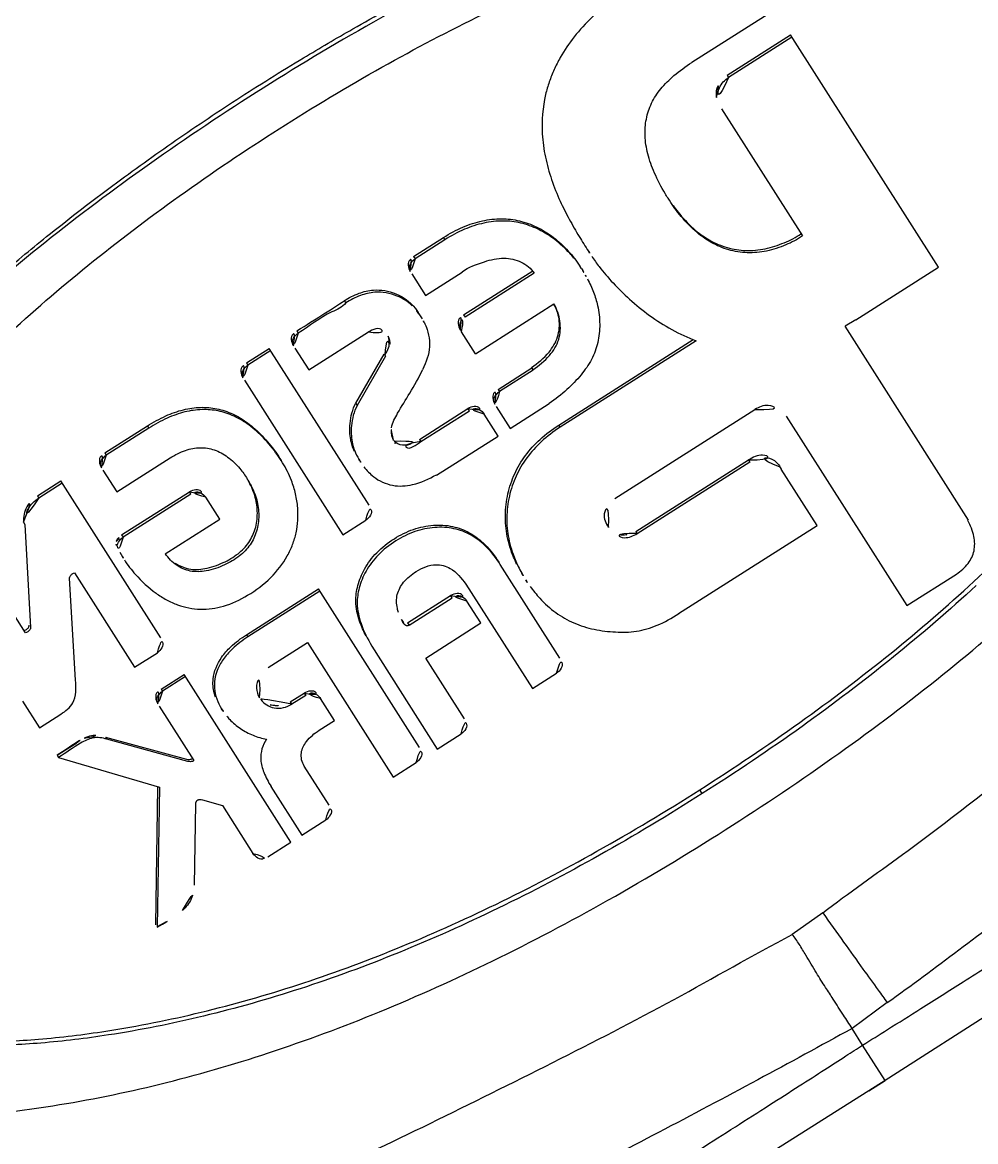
# Model space of a CAD drawing. Header units: millimetres. Extents: x 1145859089 to 1147511753, y -1047484727 to -1047247487.
# Drawn here: x 1146328625.47 to 1146328655.58, y -1047439505.29 to -1047439469.91 of the extents above; entities that cross this region are included whole.
import ezdxf
from ezdxf.xclip import XClip

# ---------------------------------------------------------------- set-up
doc = ezdxf.new("R2010")
doc.units = ezdxf.units.MM
doc.header["$LTSCALE"] = 100
doc.header["$MEASUREMENT"] = 0
doc.header["$XCLIPFRAME"] = 2
doc.linetypes.add('CENTERX2', pattern=[4, 2.5, -0.5, 0.5, -0.5])
doc.layers.get('0').update_dxf_attribs({"linetype": 'CONTINUOUS'})
for name, color, linetype in [('L-지중매입', 3, 'CENTERX2'), ('XREF', 135, 'CONTINUOUS'), ('단지배치도$0$W240910', 135, 'CONTINUOUS')]:
    doc.layers.add(name, color=color, linetype=linetype)

# ---------------------------------------------------------------- blocks, each defined once
blk = doc.blocks.new('단지배치도$0$zw$9902')
at = {"layer": '단지배치도$0$W240910', "linetype": 'ByBlock', "ltscale": 20}
for p, q in [((59972.99460039567, -68101.8692064096), (59975.60328213286, -68100.20960436246)), ((59974.1056603083, -68102.27805351654), (59976.10856181371, -68101.0038392683)), ((59976.15331000058, -68101.07417768346), (59974.15040849513, -68102.3483919317)), ((59980.78164350105, -68108.34932481719), (59976.10856181371, -68101.0038392683)), ((59974.10566005873, -68102.2780536753), (59974.15040824559, -68102.34839209045)), ((59973.92809195147, -68103.33653550678), (59976.48512666411, -68107.35586638656)), ((59964.20294054991, -68108.01016629962), (59965.14735120931, -68107.4093471804)), ((59965.1920993962, -68107.47968559561), (59964.24768873773, -68108.08050471423)), ((59965.14733945701, -68107.4093546573), (59965.19208764378, -68107.47969307231)), ((59964.20294055084, -68108.01016629902), (59964.24768873773, -68108.08050471423)), ((59964.14240892709, -68108.55113405484), (59964.58238546184, -68109.2427207837)), ((59964.58238546184, -68109.2427207837), (59965.74087697786, -68108.50570681065)), ((59965.78105759775, -68109.85145980127), (59967.96771484689, -68108.46034305624)), ((59968.01246303372, -68108.5306814714), (59965.82580578545, -68109.92179821587)), ((59969.50096686094, -68108.38592459013), (59969.54357121748, -68108.44979323896)), ((59978.17296176351, -68110.00892686455), (59980.78164350105, -68108.34932481719)), ((59962.01122899077, -68109.4044985167), (59962.05597717763, -68109.47483693191)), ((59966.15814326884, -68111.08349441111), (59968.63433314368, -68109.50818159053)), ((59964.36841434211, -68109.81432519405), (59964.47054737739, -68109.97486523699)), ((59965.78105759859, -68109.85145980072), (59965.82580578545, -68109.92179821587)), ((59978.17296176386, -68110.00892686509), (59977.83187799898, -68110.21412475297)), ((59960.50977503604, -68110.35969981631), (59960.55452322288, -68110.43003823147)), ((59960.88777587164, -68111.5931729496), (59962.77515313603, -68110.3924533957)), ((59966.15814326884, -68111.08349441111), (59965.71839553106, -68110.39226732177)), ((59981.73111473347, -68116.34322520545), (59977.83187799883, -68110.21412475257)), ((59968.78552703146, -68113.33455194159), (59973.03193759194, -68110.63305272891)), ((59973.12599422431, -68110.67202189117), (59968.83027521832, -68113.40489035675)), ((59958.9180675979, -68111.37231885543), (59959.64189916212, -68110.9118286666)), ((59959.68664734901, -68110.9821670818), (59958.96281578476, -68111.44265727064)), ((59962.79668428964, -68115.87074659581), (59959.64189916212, -68110.9118286666)), ((59960.44779933689, -68110.90158622072), (59960.88777587164, -68111.5931729496)), ((59962.37786972002, -68112.6424525284), (59963.27012399788, -68111.08917613328)), ((59963.27080182085, -68111.0879961484), (59963.31555000768, -68111.15833456357)), ((59958.91806759874, -68111.37231885489), (59958.96281578564, -68111.4426572701)), ((59963.31487218471, -68111.15951454843), (59962.42261790676, -68112.71279094355)), ((59964.56770605658, -68111.39718783689), (59964.48113569809, -68111.58658081788)), ((59966.87322975276, -68112.20751872423), (59967.93677478429, -68111.53090820239)), ((59967.98152297112, -68111.60124661755), (59966.91797794052, -68112.2778571388)), ((59967.93589072119, -68111.5314706292), (59967.98063890808, -68111.60180904447)), ((59958.85609192203, -68111.91420529435), (59961.96681525352, -68116.80386372682)), ((59966.87322975369, -68112.20751872365), (59966.91797794052, -68112.2778571388)), ((59962.37786971996, -68112.64245252845), (59962.42261790676, -68112.71279094355)), ((59964.38693150695, -68113.78926233055), (59965.91762768271, -68112.81545764192)), ((59964.43167969378, -68113.85960074571), (59965.96237586954, -68112.88579605707)), ((59965.96237586954, -68112.88579605707), (59965.91762768271, -68112.81545764192)), ((59966.81315572385, -68112.74920575848), (59967.25313225857, -68113.4407924873)), ((59967.25313225857, -68113.4407924873), (59968.48563149065, -68112.65669597621)), ((59970.55848832778, -68115.65589160292), (59974.98703785319, -68112.83851846251)), ((59966.87479037361, -68113.68148760845), (59966.43481383889, -68112.98990087963)), ((59975.97660715069, -68113.05719502913), (59979.78424599179, -68119.04231533174)), ((59954.44511344284, -68114.21794151865), (59955.79097083514, -68113.36172833957)), ((59955.835719022, -68113.43206675479), (59954.48986163063, -68114.28827993327)), ((59955.79097083514, -68113.36172833957), (59955.835719022, -68113.43206675479)), ((59968.83027982397, -68113.4048874267), (59968.78553163711, -68113.33454901153)), ((59964.3869315073, -68113.78926233033), (59964.43167969413, -68113.85960074549)), ((59964.93001200134, -68114.918724839), (59966.87479037361, -68113.68148760845)), ((59954.44511344377, -68114.21794151806), (59954.48986163063, -68114.28827993327)), ((59954.82246354656, -68115.4487975076), (59956.51000722148, -68114.37318813587)), ((59971.22438346749, -68116.70259342693), (59974.78289106287, -68114.43872719679)), ((59974.82763924974, -68114.50906561199), (59971.26913165435, -68116.77293184213)), ((59974.78290725622, -68114.43871689482), (59974.82765544311, -68114.50905531003)), ((59954.38317340269, -68114.75828969725), (59954.82246354662, -68115.4487975077)), ((59975.82216436445, -68114.72349539821), (59975.77902305423, -68114.6642259593)), ((59976.95021104338, -68116.50867690628), (59975.81652215638, -68114.72666326015)), ((59952.3194674328, -68115.57024387867), (59953.05701750051, -68115.10102619497)), ((59953.10176568737, -68115.17136461019), (59952.36421561969, -68115.64058229388)), ((59956.21203142498, -68120.06030376368), (59953.05701750051, -68115.10102619497)), ((59952.3194800608, -68115.57023584493), (59952.36422824769, -68115.64057426015)), ((59954.97672698437, -68116.80886660985), (59957.1186185907, -68115.4462290585)), ((59957.16336678123, -68115.51656747132), (59955.02147517123, -68116.879205025)), ((59957.16336678123, -68115.51656747132), (59957.1186185944, -68115.44622905616)), ((59958.07440849996, -68116.31010118818), (59957.63488955909, -68115.61923373828)), ((59951.87734728653, -68116.40418732975), (59951.92209547336, -68116.47452574491)), ((59956.35670746121, -68117.40287541182), (59958.07440849993, -68116.31010118814)), ((59961.96681525352, -68116.80386372682), (59962.6913688443, -68116.34291419611)), ((59951.92209607136, -68116.4745367091), (59952.09959408117, -68119.72925504696)), ((59971.2246524457, -68116.70242230725), (59971.26940063256, -68116.77276072247)), ((59972.57545249202, -68119.29182907999), (59976.95021104332, -68116.50867690623)), ((59951.94103596808, -68119.90489628959), (59950.08696150099, -68116.99052883021)), ((59954.9767269853, -68116.80886660925), (59955.02147517217, -68116.87920502442)), ((59954.91609515296, -68117.34888739139), (59955.00536083474, -68117.50387989916)), ((59968.82580307117, -68120.70681426927), (59966.93731304631, -68117.73834996349)), ((59953.33407440342, -68118.16746933004), (59953.33426087804, -68118.15929928437)), ((59953.33450476913, -68118.17572573303), (59953.33407440342, -68118.16746933004)), ((59953.33426087804, -68118.15929928437), (59953.33506419291, -68118.15121559604)), ((59953.51744433155, -68121.39515487991), (59953.33450480082, -68118.17572572976)), ((59953.33506419291, -68118.15121559604), (59953.33584678831, -68118.14403969055)), ((59953.33584678831, -68118.14403969055), (59953.33724622402, -68118.13695014227)), ((59953.33724622402, -68118.13695014227), (59953.34117517906, -68118.1274826748)), ((59953.34117517906, -68118.1274826748), (59953.34836462731, -68118.11386758473)), ((59953.34836462731, -68118.11386758473), (59953.35808359482, -68118.09787457519)), ((59953.35808359482, -68118.09787457519), (59953.37005183854, -68118.08234847944)), ((59953.37005183854, -68118.08234847944), (59953.38432691083, -68118.06811176075)), ((59953.38432691083, -68118.06811176075), (59953.40085125924, -68118.05434195574)), ((59953.40085125924, -68118.05434195574), (59953.41917198437, -68118.04141650748)), ((59953.41917198437, -68118.04141650748), (59953.4391381196, -68118.02946123047)), ((59953.4391381196, -68118.02946123047), (59953.4609006315, -68118.01835031022)), ((59953.4609006315, -68118.01835031022), (59953.48445952014, -68118.00808374681)), ((59953.48445954101, -68118.00808379934), (59955.38301663165, -68120.99237224243)), ((59979.78424599179, -68119.04231533174), (59981.34959943939, -68118.04646223508)), ((59958.9221876738, -68119.96157433456), (59961.1980151954, -68118.51372887302)), ((59964.388950241, -68123.52946984078), (59961.1980151954, -68118.51372887302)), ((59965.85268872921, -68118.36269525035), (59967.95350232359, -68121.66490499782)), ((59961.24276338224, -68118.58406728819), (59958.96693586063, -68120.03191274972)), ((59964.01331897796, -68119.5886568044), (59965.37253386047, -68118.7239458014)), ((59964.05806716482, -68119.65899521955), (59965.4172820473, -68118.79428421655)), ((59965.4172820473, -68118.79428421655), (59965.37253386053, -68118.7239458015)), ((59966.32887794432, -68119.58948615997), (59965.88844381564, -68118.89718015208)), ((59963.89779730295, -68119.62045823484), (59963.89094273423, -68119.61072701398)), ((59964.01331897796, -68119.5886568044), (59964.05806716482, -68119.65899521955)), ((59964.58373989863, -68120.69971537324), (59966.32887794424, -68119.58948615986)), ((59951.89628775543, -68119.83455781428), (59951.9221911107, -68119.82242504117)), ((59951.9221911107, -68119.82242504117), (59951.94599841189, -68119.80953144199)), ((59951.96667300168, -68119.89287957671), (59951.94103594226, -68119.90489622943)), ((59951.94599841189, -68119.80953144199), (59951.96770965902, -68119.79587701664)), ((59951.99032052534, -68119.88005564976), (59951.96667300168, -68119.89287957671)), ((59951.96770965902, -68119.79587701664), (59951.98749937583, -68119.78122550549)), ((59951.98749937583, -68119.78122550549), (59952.00519303864, -68119.76581316824)), ((59952.0119785133, -68119.8664244485), (59951.99032052534, -68119.88005564976)), ((59952.00519303864, -68119.76581316824), (59952.02026707548, -68119.75034878393)), ((59952.03190011991, -68119.85168459627), (59952.0119785133, -68119.8664244485)), ((59952.02026707548, -68119.75034878393), (59952.03254458142, -68119.73417760452)), ((59952.04983219085, -68119.83613746987), (59952.03190011991, -68119.85168459627)), ((59952.03254458142, -68119.73417760452), (59952.04220246134, -68119.71795437795)), ((59952.04220246134, -68119.71795437795), (59952.04924785852, -68119.70435212739)), ((59952.04924785852, -68119.70435212739), (59952.0530100727, -68119.69515847131)), ((59952.06501526228, -68119.82068719903), (59952.04983219085, -68119.83613746987)), ((59952.0530100727, -68119.69515847131), (59952.05415980399, -68119.68858579104)), ((59952.05415980399, -68119.68858579104), (59952.05535262771, -68119.67433724884)), ((59952.05539572009, -68119.66666138692), (59952.05484557251, -68119.65891666792)), ((59952.05535262771, -68119.67433724884), (59952.05539572009, -68119.66666138692)), ((59952.07710957807, -68119.80486022751), (59952.06501526228, -68119.82068719903)), ((59952.08645489457, -68119.78913011156), (59952.07710957807, -68119.80486022751)), ((59952.09331101587, -68119.77582165031), (59952.08645489457, -68119.78913011156)), ((59952.09713863608, -68119.7665327452), (59952.09331101587, -68119.77582165031)), ((59952.09847706126, -68119.75966549493), (59952.09713863608, -68119.7665327452)), ((59952.09920401391, -68119.752750994), (59952.09847706126, -68119.75966549493)), ((59952.09994540154, -68119.74496627424), (59952.09920401391, -68119.752750994)), ((59952.09959375937, -68119.72925508309), (59952.10007531667, -68119.7371343039)), ((59952.10007531667, -68119.7371343039), (59952.09994540154, -68119.74496627424)), ((59958.9221876738, -68119.96157433456), (59958.96693586063, -68120.03191274972)), ((59963.90512168355, -68119.62955833637), (59963.89779730295, -68119.62045823484)), ((59963.91291587596, -68119.63802731839), (59963.90512168355, -68119.62955833637)), ((59963.92124123481, -68119.64593288682), (59963.91291587596, -68119.63802731839)), ((59963.93003640554, -68119.65320733581), (59963.92124123481, -68119.64593288682)), ((59963.93911732445, -68119.65964754834), (59963.93003640554, -68119.65320733581)), ((59963.94849407708, -68119.66526021353), (59963.93911732445, -68119.65964754834)), ((59963.95815657795, -68119.6700386424), (59963.94849407708, -68119.66526021353)), ((59963.96789050681, -68119.67375965018), (59963.95815657795, -68119.6700386424)), ((59963.97762442363, -68119.67634884207), (59963.96789050681, -68119.67375965018)), ((59963.98742976834, -68119.67788061287), (59963.97762442363, -68119.67634884207)), ((59963.99730654107, -68119.67835496267), (59963.98742976834, -68119.67788061287)), ((59964.00725474177, -68119.6777718915), (59963.99730654107, -68119.67835496267)), ((59964.01727437039, -68119.67613139916), (59964.00725474177, -68119.6777718915)), ((59964.027365427, -68119.67343348582), (59964.01727437039, -68119.67613139916)), ((59964.03752791169, -68119.66967815143), (59964.027365427, -68119.67343348582)), ((59964.04776182421, -68119.66486539603), (59964.03752791169, -68119.66967815143)), ((59964.05806716482, -68119.65899521955), (59964.04776182421, -68119.66486539603)), ((59959.60820410532, -68120.99606168942), (59960.85045069514, -68120.20576406356)), ((59960.85045069514, -68120.20576406356), (59963.55780500389, -68124.46137808471)), ((59962.87808007459, -68120.3207697557), (59964.94915006548, -68123.57622637013)), ((59955.38301663165, -68120.99237224243), (59956.10720920915, -68120.53165238268)), ((59965.80917636261, -68122.62594445277), (59964.58373989869, -68120.69971537334)), ((59956.22325262424, -68121.67859411104), (59956.94816722829, -68121.2174149094)), ((59956.99291541515, -68121.28775332458), (59956.26800081201, -68121.74893252562)), ((59960.32168223991, -68126.52014818584), (59956.94816722829, -68121.2174149094)), ((59967.95350232359, -68121.66490499782), (59968.71957243804, -68121.17754331161)), ((59956.22325262518, -68121.67859411046), (59956.26800081201, -68121.74893252562)), ((59951.84576331294, -68122.05945131852), (59952.38214388493, -68122.90148005717)), ((59960.30512504309, -68122.08769648017), (59960.34986426521, -68122.15804056799)), ((59960.30512579097, -68122.08769600694), (59960.74656374819, -68121.8083669706)), ((59960.79139141057, -68121.87865509604), (59960.34986500698, -68122.15804009858)), ((59960.74656374534, -68121.80836697241), (59960.79139140723, -68121.87865509816)), ((59961.70387221532, -68122.67279144777), (59961.26435327448, -68121.98192399788)), ((59956.16298543406, -68122.21838324545), (59957.2580076365, -68123.93961781867)), ((59952.382274506, -68122.90139690561), (59953.05953536116, -68122.47053426506)), ((59961.21578230272, -68122.9833065277), (59961.70387221532, -68122.67279144777)), ((59964.94915006548, -68123.57622637013), (59965.70222370292, -68123.09713283699)), ((59954.46395265029, -68123.1954225522), (59957.02448252478, -68123.90096691162)), ((59954.46395425734, -68123.195422995), (59954.50870244415, -68123.26576141012)), ((59957.06923071161, -68123.97130532678), (59954.50870083718, -68123.26576096742)), ((59952.93845805258, -68123.77141020003), (59952.9832062395, -68123.84174861529)), ((59952.97989213929, -68123.84077523938), (59956.17115021835, -68124.77807148886)), ((59957.02448252207, -68123.90096692409), (59957.0680586971, -68123.90372169782)), ((59957.0680586971, -68123.90372169782), (59957.10446369636, -68123.90468144315)), ((59957.11282807979, -68123.97404223568), (59957.06923070893, -68123.97130533925)), ((59957.10446369636, -68123.90468144315), (59957.13369751986, -68123.90384616007)), ((59957.14923307905, -68123.97500198102), (59957.11282807979, -68123.97404223568)), ((59957.13369751986, -68123.90384616007), (59957.15373225239, -68123.90091434613)), ((59957.17844570673, -68123.97418457523), (59957.14923307905, -68123.97500198102)), ((59957.15373225239, -68123.90091434613), (59957.16659580919, -68123.89618750387)), ((59957.16659580919, -68123.89618750387), (59957.1783719353, -68123.89057014057)), ((59957.1783719353, -68123.89057014057), (59957.19108854569, -68123.88436375874)), ((59957.19841685201, -68123.97130639301), (59957.17844570673, -68123.97418457523)), ((59957.19108854569, -68123.88436375874), (59957.20271772545, -68123.87726685591)), ((59957.21119562574, -68123.96665105967), (59957.19841685201, -68123.97130639301)), ((59957.20271772545, -68123.87726685591), (59957.21325947461, -68123.86927943208)), ((59957.22292936026, -68123.9610694508), (59957.21119562574, -68123.96665105967)), ((59957.2356671665, -68123.95484519174), (59957.22292936026, -68123.9610694508)), ((59957.24735993362, -68123.94769465717), (59957.2356671665, -68123.95484519174)), ((59957.25800766144, -68123.93961784724), (59957.24735993362, -68123.94769465717)), ((59961.53261341495, -68125.34662613709), (59960.74898386135, -68124.11486090232)), ((59963.55780500389, -68124.46137808471), (59964.28163656811, -68124.00088789589)), ((59956.05452309284, -68129.13604081755), (59956.1252724072, -68124.77732681426)), ((59956.17115021835, -68124.77807148886), (59956.0992712797, -68129.20637923255)), ((59959.69493775084, -68124.76016853678), (59960.67258711794, -68126.2969080544)), ((59973.32153432522, -68124.98593788502), (59973.24345138928, -68124.8632015162)), ((59957.31889515262, -68125.2841605235), (59957.3211888478, -68125.27217125491)), ((59957.3211888478, -68125.27217125491), (59957.32417014832, -68125.26079082306)), ((59957.32417014832, -68125.26079082306), (59957.3278390542, -68125.25001922793)), ((59957.3278390542, -68125.25001922793), (59957.33219556534, -68125.23985646956)), ((59957.33219556534, -68125.23985646956), (59957.33723968186, -68125.23030254785)), ((59957.33723968186, -68125.23030254785), (59957.34297140362, -68125.22135746285)), ((59957.34297140362, -68125.22135746285), (59957.34939073061, -68125.21302121459)), ((59957.34939073061, -68125.21302121459), (59957.3565173331, -68125.20524491902)), ((59957.3565173331, -68125.20524491902), (59957.36433154091, -68125.19807746007)), ((59957.36433154091, -68125.19807746007), (59957.37277434368, -68125.19166549006)), ((59957.37277434368, -68125.19166549006), (59957.38179657821, -68125.18604357417)), ((59957.38179657821, -68125.18604357417), (59957.39144740778, -68125.18117714702)), ((59957.39144740778, -68125.18117714702), (59957.40181531108, -68125.17710916448)), ((59957.40181531108, -68125.17710916448), (59957.41113711611, -68125.17359462364)), ((59957.41113711611, -68125.17359462364), (59957.42117599482, -68125.17087852732)), ((59957.42117599482, -68125.17087852732), (59957.43730994308, -68125.16973883954)), ((59957.43730994308, -68125.16973883954), (59957.46133162608, -68125.17043488174)), ((59957.46133162608, -68125.17043488174), (59957.49144837866, -68125.17270733237)), ((59957.49144837866, -68125.17270733237), (59957.52766020063, -68125.17655619168)), ((59957.527660019, -68125.17655703721), (59958.16358596442, -68125.36307089867)), ((59957.27780258044, -68127.88069227363), (59957.31637068762, -68125.30996557388)), ((59957.31637057808, -68125.30996557072), (59957.31728906272, -68125.29675862873)), ((59957.31728906272, -68125.29675862873), (59957.31889515262, -68125.2841605235)), ((59958.16358596442, -68125.36307089867), (59959.12636352979, -68126.87643384984)), ((59960.67258711794, -68126.2969080544), (59961.42638278185, -68125.81735517943)), ((59959.59821168889, -68126.98040870379), (59960.32168223991, -68126.52014818584)), ((59977.1281674373, -68128.7543822142), (59976.16521930817, -68129.43756436312)), ((59979.16739947014, -68131.59207067142), (59978.05367901971, -68132.40758255003)), ((59983.36857689929, -68131.3182160045), (59979.10038538955, -68134.05282519019)), ((59978.38918321606, -68132.93490233153), (59978.05372952746, -68132.40756845234)), ((59979.10021259758, -68134.05254970408), (59978.38918402474, -68132.93490360268)), ((59979.10038541132, -68134.05282517635), (59974.86365728441, -68136.72934731496)), ((59978.58354680325, -68134.38096825861), (59979.10021259758, -68134.05254970408))]:
    blk.add_line(p, q, dxfattribs=at)
at = {"layer": '단지배치도$0$W240910'}
for radius in [11431.37719159714, 11931.37719159714]:
    blk.add_arc((57394.29085153597, -57699.39990468477), radius, 251.6277495790416, 321.4181310927191, dxfattribs=at)
at = {"layer": '단지배치도$0$W240910', "linetype": 'ByBlock', "ltscale": 20}
for centre, radius, start, end in [((59974.69793087954, -68104.6766417248), 5.8956810273, 212.4759404588277, 214.3090709065883), ((59963.21887925733, -68110.76949984633), 1.482423987499999, 27.57637533920921, 32.40984885238355), ((59958.26622947489, -68115.52331480735), 3.815296988299999, 211.2733848961036, 212.9321394458831), ((59971.59584247929, -68115.77767557466), 4.564504421199999, 209.41514258718, 212.4931535399194), ((59971.58217171245, -68115.7906888925), 4.5459844478, 212.4473742726679, 215.5498891033282), ((59959.799559026, -68121.28892976494), 1.951704433999999, 211.2416746003664, 219.6535280744458)]:
    blk.add_arc(centre, radius, start, end, dxfattribs=at)
for points, start_tangent, end_tangent in [([(59934.75668818946, -68109.26317237693), (59936.15256782909, -68106.30759999389), (59937.64410509335, -68103.55695351277), (59939.37951875344, -68100.78611262096), (59941.25121658755, -68098.21046080352), (59943.37207418508, -68095.70854209538), (59945.63065076692, -68093.4452515161), (59948.13337883799, -68091.33575438283), (59950.79288944005, -68089.4738300358), (59953.53480847797, -68087.89896414778), (59956.43028343987, -68086.55829431274), (59959.47935125348, -68085.45184607779), (59962.68206757511, -68084.5796442021), (59965.17153887148, -68084.08109462721), (59967.7375477929, -68083.71412585271), (59970.28200701319, -68083.48499840446), (59972.81480233421, -68083.37826729554), (59975.43749313185, -68083.38253853984)], (0.3527285431282018, 0.9357256942409224), (0.997102385951516, -0.07607122931696442)), ([(59938.53606600637, -68110.7121740556), (59939.6642034215, -68107.96227959167), (59940.95046779598, -68105.28684957682), (59942.40689770161, -68102.7089986161), (59944.02368267855, -68100.28136858174), (59944.48099896646, -68099.66337453369), (59944.96230419507, -68099.04194980513), (59945.63167457088, -68098.22394075047), (59946.25474406671, -68097.50759911154), (59946.75681157253, -68096.95983979604), (59947.12786983274, -68096.57102277628), (59947.48332969117, -68096.21090703098), (59948.0165368334, -68095.69227330587), (59948.62747122889, -68095.12803159027), (59949.32053884171, -68094.52431666065), (59950.28498170889, -68093.74392454133), (59951.12791125072, -68093.11457611065), (59951.79396417641, -68092.64975092356), (59952.22975541535, -68092.36038845089), (59952.60986844488, -68092.11733501856), (59953.11619207604, -68091.80647987247), (59953.73549077462, -68091.44526487056), (59955.0118836739, -68090.76308528682), (59957.71069027946, -68089.57002451154), (59958.9887020071, -68089.11060888713), (59960.19588524167, -68088.73259415229), (59961.32628943661, -68088.42453345687), (59962.37508898854, -68088.17591804109), (59963.33843956544, -68087.9772569297), (59964.09813307316, -68087.8396438655), (59964.9396720808, -68087.70605535367), (59965.86364992397, -68087.5813157145), (59966.94618547786, -68087.46314717921), (59967.93742894247, -68087.38037705258), (59968.72437257282, -68087.3312480527), (59970.05160292759, -68087.28030727957), (59971.61981835013, -68087.26905663684), (59973.31942404082, -68087.31265346096), (59975.14860614293, -68087.41982116392)], (0.3498684906155242, 0.9367988254019189), (0.9975055504829679, -0.07058807799955663)), ([(59993.54010081978, -68097.36191660463), (59992.66390830823, -68096.25367663309), (59991.57111233083, -68095.3458388028), (59990.26171288762, -68094.63840311368), (59988.73570997853, -68094.13136956593), (59986.99310360357, -68093.82473815934), (59985.03389376277, -68093.71850889393), (59982.85808045615, -68093.81268176988), (59980.4656636836, -68094.10725678697), (59977.09094983549, -68094.78907821274), (59973.64997792666, -68095.7795034854), (59970.14274795708, -68097.07853260508), (59966.56925992679, -68098.68616557163), (59962.92951383587, -68100.60240238531), (59959.22350968423, -68102.82724304577), (59955.63404340425, -68105.24427430688), (59952.35329982566, -68107.73110893705), (59949.38127894839, -68110.28774693637), (59946.71798077243, -68112.91418830489), (59944.36340529777, -68115.61043304246), (59942.3175525245, -68118.37648114914), (59941.03989623857, -68120.41519135445), (59940.03505322817, -68122.34338941786), (59939.30302349321, -68124.16107533936), (59938.84380703379, -68125.8682491189), (59938.65740384997, -68127.4649107565), (59938.74381394158, -68128.9510602522), (59939.10303730873, -68130.32669760594), (59939.73507395142, -68131.59182281775)], (-0.5357024633073887, 0.8444068159402764), (0.5367677164928844, -0.8437300625976383)), ([(59939.52033050387, -68131.24380501844), (59939.45294514022, -68131.1241333245), (59939.25719765408, -68130.73547464336), (59938.99036006618, -68130.05502100664), (59938.79953398541, -68129.34210331076), (59938.68257726342, -68128.59782188403), (59938.63723170769, -68127.70453920263), (59938.67783487288, -68126.8518600408), (59938.79337155999, -68125.98226191405), (59938.8727102596, -68125.56640795166), (59939.12611226027, -68124.55190318753), (59939.45967831975, -68123.53196325568), (59939.86792783006, -68122.50626352413), (59940.3466538543, -68121.4747567975), (59941.16959655148, -68119.95173082314), (59941.95354170955, -68118.68428307993), (59942.81801554575, -68117.42381025755), (59943.19572765869, -68116.9076779316), (59944.31323802099, -68115.47713169946), (59945.51265270324, -68114.06988096202), (59946.7894015389, -68112.68529562275), (59948.13986583563, -68111.32334280101), (59949.56115177387, -68109.98443521273), (59951.05093773641, -68108.6693345235), (59952.6073690381, -68107.37908911266), (59954.57307105156, -68105.85644731695), (59956.56236911629, -68104.4229232307), (59958.61281109398, -68103.04644849905), (59960.72204720788, -68101.72782280992), (59962.28105949756, -68100.81313303042), (59964.44307929996, -68099.6290176875), (59966.61635133126, -68098.53662776695), (59968.80026019798, -68097.5356585637), (59970.98168206739, -68096.6327245614), (59973.14604476898, -68095.83611885081), (59975.28401429261, -68095.15244779123), (59977.16005923628, -68094.64307751402), (59977.31871883909, -68094.60407741014)], (-0.5003049015554515, 0.8658492972103113), (0.9715534140223234, 0.2368205305744585)), ([(59939.73473894925, -68131.59203535062), (59940.61110227677, -68132.70067008352), (59941.70392207414, -68133.60890422687), (59943.01319834139, -68134.31673778094), (59944.53893107854, -68134.82417074544), (59946.28112028545, -68135.13120312047), (59948.23976596221, -68135.23783490609), (59950.41486810878, -68135.14406610225), (59952.80642672535, -68134.84989670888), (59956.18026876662, -68134.16849476556), (59959.6206907618, -68133.1783087812), (59963.12769271096, -68131.87933875559), (59966.70127461385, -68130.27158468898), (59970.34143647071, -68128.35504658119), (59974.0481782814, -68126.12972443232), (59977.63869048201, -68123.71204011104), (59980.92030360136, -68121.22468916529), (59983.89301763944, -68118.66767159529), (59986.55683259625, -68116.04098740096), (59988.91174847173, -68113.34463658232), (59990.95776526604, -68110.57861913927), (59992.23548798289, -68108.53991980996), (59993.24036139803, -68106.61168848655), (59993.97238551162, -68104.79392516913), (59994.43156032363, -68103.0866298576), (59994.61788583393, -68101.48980255202), (59994.53136204262, -68100.00344325241), (59994.17198894962, -68098.62755195866), (59993.53976655513, -68097.36212867088)], (0.5357000685757202, -0.8444083351838544), (-0.5367677164838526, 0.8437300626033841)), ([(59959.95205529136, -68103.97083019002), (59963.20231079069, -68102.02390427807), (59966.40355412048, -68100.3469841258), (59969.55578528071, -68098.94006973335), (59972.65900427158, -68097.8031611006), (59972.72996845908, -68097.78013596099)], (0.8438180540454697, 0.536629380174918), (0.951450106711334, 0.307803012394277)), ([(59971.34177122923, -68099.2711707729), (59970.52905979767, -68099.84158033234), (59969.84033258131, -68100.43963705329), (59969.27558958001, -68101.0653409357), (59968.83483079402, -68101.71869197964), (59968.6407917678, -68102.09966264378), (59968.48650986084, -68102.48896882459), (59968.37198507311, -68102.88661052182), (59968.26695342621, -68104.12954871256), (59968.36592038212, -68104.86601829177), (59968.56125604117, -68105.57451175897), (59968.83210069689, -68106.2539989236), (59969.11938391192, -68106.83016889337), (59969.43455391374, -68107.3783972169), (59969.72423417756, -68107.84230056504)], (-0.8437300625944659, -0.5367677164978708), (0.5367677164894974, -0.843730062599793)), ([(59981.90036419372, -68118.28175886108), (59984.2432849039, -68115.95669286927), (59986.31485066339, -68113.56600648619), (59988.11506147211, -68111.10969971167), (59989.24687615992, -68109.28348100778), (59990.1347387064, -68107.55462286304), (59990.77864911134, -68105.92312527719), (59991.17860737487, -68104.38898825047), (59991.33461349699, -68102.95221178276), (59991.24666747754, -68101.61279587408), (59990.91476931673, -68100.37074052448), (59990.41560432682, -68099.34956625346)], (0.7341601564923927, 0.6789763358314231), (-0.5178422786437861, 0.8554761098061192)), ([(59972.24027794469, -68106.16454571529), (59972.15110385968, -68106.01919358892), (59971.81306226895, -68105.36785819962), (59971.60096789722, -68104.75807736293), (59971.51482074434, -68104.18985107882), (59971.55462081044, -68103.66317934736), (59971.72171997401, -68103.16187970042), (59972.0094246942, -68102.70937254775), (59972.42590922103, -68102.29077468616), (59972.99576809784, -68101.87100304212)], (-0.5336654711124682, 0.8456956692228639), (0.8385071422451051, 0.5448906059053937)), ([(59973.76931525767, -68102.98578376701), (59973.75627111603, -68102.85441708312), (59974.10564574046, -68102.2780311688)], (-0.2084967359352052, 0.9780230626648665), (0.8377709255337686, 0.5460218643335566)), ([(59974.1503939273, -68102.34836958397), (59973.86236939905, -68102.67370959042), (59973.93116567918, -68103.3346503856)], (-0.8377709255448058, -0.546021864316622), (0.5227013343759553, -0.8525158737769025)), ([(59942.86180970093, -68129.60264300447), (59942.28617692564, -68128.45682918033), (59941.95436990005, -68127.21405147445), (59941.86638862485, -68125.8743098881), (59942.02223310011, -68124.43760442133), (59942.42190332574, -68122.90393507418), (59943.06539930185, -68121.27330184667), (59943.95272102833, -68119.54570473857), (59945.08386850517, -68117.72114375023), (59946.88464258317, -68115.26478696508), (59948.95631808435, -68112.87428312498), (59951.29889500866, -68110.54963222984), (59953.91237335614, -68108.2908342798), (59956.7967531269, -68106.09788927484), (59959.95203432074, -68103.97079721474)], (-0.5364719866618334, 0.8439181284503289), (0.8437300626062648, 0.5367677164793244)), ([(59976.48510403774, -68107.35583547277), (59975.95909563362, -68107.64111549588), (59975.3536065165, -68107.83308562194), (59974.7441538292, -68107.88599650521), (59974.15596997127, -68107.79442748669), (59973.60380107767, -68107.56240473506), (59973.08560042796, -68107.18919150156), (59972.60136802192, -68106.67478778618), (59972.24027794469, -68106.16454571529)], (-0.8072405078698058, -0.5902226380393232), (-0.5336654711195434, 0.8456956692183991)), ([(59972.39940607094, -68106.39689744505), (59972.5569677451, -68106.60475118773), (59973.04131612123, -68107.1192555087), (59973.55940080099, -68107.49236813665), (59974.11122178441, -68107.72408907152), (59974.69995007454, -68107.81567471025), (59975.3088583296, -68107.76274720674), (59975.91434744679, -68107.57077708072), (59976.44035585091, -68107.28549705762)], (0.5843251714922157, -0.8115196201944798), (0.8072405078697965, 0.590222638039336)), ([(59965.14642997272, -68107.40792506452), (59965.76089720445, -68107.077679017), (59966.37788936801, -68106.88085596827), (59966.98121948427, -68106.81494040787), (59967.54498150168, -68106.87946220211), (59968.09148045973, -68107.07630981889), (59968.61771503775, -68107.40133607906), (59969.08757082475, -68107.83327173571), (59969.45561304959, -68108.31601830211)], (0.8393229992820936, 0.5436330590353301), (0.5103816986806794, -0.8599479761310124)), ([(59969.26726932163, -68108.05809160543), (59969.13231901152, -68107.90361015078), (59968.66246322452, -68107.47167449413), (59968.13567386268, -68107.14637791312), (59967.58972968842, -68106.94980061725), (59967.02540222902, -68106.88527937987), (59966.42263755488, -68106.95119438342), (59965.80539045969, -68107.14818890995), (59965.19117815956, -68107.47826347967)], (-0.6358677637253073, 0.7717980221890809), (-0.8393229992819567, -0.5436330590355415)), ([(59964.09765812187, -68108.4807973002), (59964.09115233549, -68108.11090661143), (59964.19829206748, -68108.08761120257)], (-0.5355640841145692, 0.8444945895661635), (0.998203440957275, -0.05991569461381813)), ([(59964.24768876797, -68108.08050476178), (59964.0832592927, -68108.41656050339), (59964.16994283244, -68108.48137559106)], (-0.8335000873902658, -0.5525193248388869), (0.9301568947725432, -0.3671622953233355)), ([(59965.73219379102, -68108.49340957035), (59966.4372835336, -68108.17209059966), (59967.05664764167, -68108.0582594445), (59967.60090342243, -68108.18591048266), (59968.01253253489, -68108.53063601881)], (0.8170916548674149, 0.5765077861972286), (0.5474096119379108, -0.8368648139084269)), ([(59969.50036123637, -68108.38635671718), (59969.26726932163, -68108.05809160543)], (-0.5103816986712144, 0.8599479761366299), (-0.6358677636756818, 0.7717980222299664)), ([(59969.82804488725, -68107.99978258826), (59970.06630469006, -68108.32679906976), (59970.50504681322, -68108.84421060406), (59971.02361935083, -68109.3562289481), (59971.65586589157, -68109.86826865644), (59972.35926015297, -68110.31542061608), (59973.12599422431, -68110.67202189117)], (0.563483211638641, -0.8261275144924073), (0.9345258385661233, -0.3558952894494171)), ([(59969.54414203725, -68108.449421872), (59969.63200777565, -68108.59633962665)], (0.545333273686456, -0.838219315340808), (0.4850699186855524, -0.8744753707145739)), ([(59969.63200777565, -68108.59633962665), (59969.69599174749, -68108.71689634975)], (0.4850699190317671, -0.8744753705225293), (0.4552773947039437, -0.890349646976731)), ([(59969.69599174749, -68108.71689634975), (59969.88541205076, -68109.13795847665), (59970.01198876783, -68109.55428670421), (59970.08149237523, -68110.1517287095), (59970.01996557633, -68110.72479898862), (59969.82259991631, -68111.25781311952), (59969.49139280801, -68111.74652397918), (59969.04511788106, -68112.21277041144), (59968.48411775648, -68112.65440891389)], (0.4552773947158169, -0.8903496469706597), (-0.8339681698230095, -0.5518125512545545)), ([(59960.50977503485, -68110.35969981705), (59961.57421398695, -68109.68848781352), (59962.01122881111, -68109.4044982341)], (0.8471587648870428, 0.5313398414151345), (-0.8498636744409118, -0.5270025947429405)), ([(59962.01122911531, -68109.40449843746), (59962.47676245487, -68109.17080196741), (59962.93077978381, -68109.06887246565), (59963.63665615607, -68109.18631979333), (59964.32366615525, -68109.74398677889)], (0.8437300625790416, 0.5367677165221159), (0.5367677164894974, -0.843730062599793)), ([(59964.15824209881, -68109.56215095322), (59963.68140430679, -68109.25665819277), (59962.97552789585, -68109.1392108868), (59962.52124263201, -68109.24131071805), (59962.05597717757, -68109.47483693181)], (-0.7283429626006549, 0.6852127617244889), (-0.8437300356365981, -0.5367677588721821)), ([(59962.0559769978, -68109.47483664923), (59961.61896217411, -68109.75882622847), (59960.55452322288, -68110.43003823147)], (-0.558110837892589, -0.8297664084709818), (-0.8471587648897265, -0.5313398414108558)), ([(59964.36841434211, -68109.81432519405), (59964.15824209881, -68109.56215095322)], (-0.5367677164894974, 0.843730062599793), (-0.7283429626946101, 0.6852127616246197)), ([(59967.92739247315, -68111.51811247237), (59968.48008904728, -68111.02915269921), (59968.74798224738, -68110.55058525331), (59968.79625675073, -68109.9861624478), (59968.63174358965, -68109.50968998818)], (0.8067376658581451, 0.5909097549421162), (-0.483591357538314, 0.8752938928807003)), ([(59967.97214065999, -68111.58845088753), (59968.49449579415, -68111.13428731276), (59968.78670773414, -68110.62684810204), (59968.82358062899, -68110.05256551287), (59968.6343362075, -68109.5081796854)], (0.8067376658671199, 0.5909097549298636), (-0.5279938505693365, 0.8492481932632917)), ([(59965.67364470515, -68110.32193058022), (59965.66858616637, -68109.95251440922), (59965.77610894685, -68109.92933517603)], (-0.5355621607556555, 0.8444958093245539), (0.9979870340461949, -0.06341829291047774)), ([(59965.71839289201, -68110.39226899539), (59965.72212947972, -68110.01978369422), (59965.82259486069, -68109.99609146515)], (-0.5355621608235981, 0.8444958092814662), (0.9990673206505798, -0.04317972681793775)), ([(59962.77515319397, -68110.39245348681), (59963.20212222813, -68110.33379155613), (59963.22499181188, -68110.50276110596)], (0.8517922651689802, 0.5238796970663188), (-0.1152658084275492, -0.9933346834816268)), ([(59964.53289177676, -68110.0832404367), (59964.62836894987, -68110.3096404077), (59964.69912477033, -68110.67315300507), (59964.67847849953, -68111.04320271607), (59964.56754164881, -68111.39711354261)], (0.4630139997800514, -0.8863509666084189), (-0.414974171778819, -0.9098331917205941)), ([(59960.40304851101, -68110.83124947922), (59960.39735393715, -68110.46083354276), (59960.5049433868, -68110.43755790165)], (-0.5355666893333956, 0.8444929373751245), (0.998079993288266, -0.06193809003912849)), ([(59960.55452323073, -68110.43003824401), (59960.38873885758, -68110.76694678303), (59960.47544888349, -68110.83189509534)], (-0.8335918549930166, -0.5523808643402679), (0.9295075690169348, -0.3688030356982279)), ([(59963.29812257618, -68111.10357614327), (59963.40284599902, -68110.705793387), (59963.3027999269, -68110.62204982524)], (0.460313448854909, 0.8877564580465179), (-0.8991180053231536, 0.4377063085034458)), ([(59963.40037112805, -68110.52313421274), (59963.34287076301, -68111.17391455843)], (0.5157013774027662, -0.8567683988948762), (-0.4603134488442865, -0.887756458052026)), ([(59958.81134109618, -68111.84386855285), (59958.80564652238, -68111.47345261632), (59958.91323597194, -68111.4501769753)], (-0.5355666893333956, 0.8444929373751245), (0.998079993288266, -0.06193809003912849)), ([(59958.96281581587, -68111.44265731763), (59958.79703144272, -68111.77956585668), (59958.88374146863, -68111.84451416897)], (-0.8335918549930166, -0.5523808643402679), (0.9295075690169348, -0.3688030356982279)), ([(59963.50442978099, -68113.42050624016), (59963.69776208146, -68112.96285702605), (59964.0791438641, -68112.32465862171), (59964.48113569815, -68111.58658081797)], (0.1627592648175827, 0.9866658105539282), (0.4157228591956511, 0.9094913437423102)), ([(59966.76840491366, -68112.67886900701), (59966.76147159611, -68112.30830792777), (59966.8686550257, -68112.28495397746)], (-0.5355728162348473, 0.8444890517409178), (0.9982594185065115, -0.05897570146290716)), ([(59966.91797797091, -68112.27785718653), (59966.7538073477, -68112.61432146073), (59966.84069958102, -68112.67923100201)], (-0.8335010412583027, -0.5525178858836383), (0.9304990024293263, -0.3662944259445248)), ([(59955.79097083514, -68113.36172833957), (59956.37108904269, -68113.04648765223), (59956.93033335765, -68112.85111899904), (59957.46870377997, -68112.77562237991), (59957.98620030971, -68112.81999779497), (59958.4828229468, -68112.98424524408), (59958.95857169136, -68113.2683647273), (59959.41344654321, -68113.6723562446), (59959.84744750257, -68114.19621979613), (59960.01891603833, -68114.45357199293)], (0.8438444162430982, 0.5365879249250255), (0.5234961157501151, -0.8520280610370425)), ([(59960.06239591443, -68114.52386662712), (59959.89219568938, -68114.2665582112), (59959.45804072631, -68113.7427625171), (59959.00305587167, -68113.33881946922), (59958.52724112562, -68113.05472906772), (59958.03059648795, -68112.89049131254), (59957.51312195879, -68112.8461062036), (59956.97481753802, -68112.92157374107), (59956.41568322573, -68113.11689392477), (59955.835719022, -68113.43206675479)], (-0.5211495582929292, 0.8534653700596673), (-0.8438444162428821, -0.5365879249253656)), ([(59962.32878514891, -68114.158703369), (59962.21376378913, -68113.79872056739), (59962.1942591453, -68113.29047677405), (59962.37786972002, -68112.6424525284)], (-0.4173940301621495, 0.9087256041209573), (0.4934599091315217, 0.8697685428203934)), ([(59962.42261790679, -68112.71279094361), (59962.23900733213, -68113.36081518923), (59962.25851197596, -68113.86905898254), (59962.4722109446, -68114.41052820292)], (-0.4934599090804043, -0.8697685428493946), (0.5367677164894974, -0.843730062599793)), ([(59965.91762601907, -68112.81545501872), (59966.28920050809, -68112.80786320932), (59966.31265226044, -68112.91510691734)], (0.844486121178231, 0.5355774371062942), (-0.05746059594550386, -0.9983477750331233)), ([(59966.43481379151, -68112.98990091095), (59966.09772890218, -68112.82614788596), (59966.03267604287, -68112.91335406699)], (-0.55257861079727, 0.8334607842540398), (-0.3649875006358077, -0.9310124190254534)), ([(59974.9870237232, -68112.83849569729), (59975.40365890009, -68112.71579617372), (59975.97360393041, -68113.05917560607)], (0.8495975300242804, 0.527431547195124), (0.5506472143655632, -0.8347380698826702)), ([(59963.56607860554, -68113.82392200404), (59963.49619997552, -68113.49480359067), (59963.50442978099, -68113.42050624016)], (-0.4896892154426553, 0.8718970537162957), (0.1627592648992122, 0.9866658105404628)), ([(59967.46002730861, -68117.73017226336), (59967.36096995039, -68117.51031846412), (59967.16097536215, -68116.85277968411), (59967.10153708415, -68116.18736987792), (59967.18265511657, -68115.51408904532), (59967.39473259277, -68114.87748186591), (59967.73263651467, -68114.30212551128), (59968.19636688207, -68113.78801998145), (59968.78592369499, -68113.33516527628)], (-0.4385395952606108, 0.8987118689483631), (0.8397259231713139, 0.5430104731532206)), ([(59968.83067188185, -68113.40550369144), (59968.24090882557, -68113.85849186164), (59967.77710971038, -68114.37264187983), (59967.43927453633, -68114.94795374613), (59967.2274033034, -68115.58442746048), (59967.14636801233, -68116.25813997113), (59967.20583387074, -68116.92369367002), (59967.40580087859, -68117.58108855723), (59967.61977552413, -68118.01945883353)], (-0.839725923166699, -0.5430104731603572), (0.4907998934822922, -0.8712723251416693)), ([(59963.633667171, -68113.91412587487), (59963.56607860554, -68113.82392200404)], (-0.7062880374503413, 0.7079245780127607), (-0.4896892149992665, 0.8718970539653191)), ([(59963.58905191169, -68113.84366363553), (59964.14487159855, -68113.91208425355), (59964.25628230794, -68113.7589547931)], (0.6705122223690297, -0.7418984833882226), (0.2259675233662939, 0.9741348358331631)), ([(59964.4316788117, -68113.85959935843), (59963.96700120287, -68114.03333972977), (59963.90603296147, -68113.87252732854)], (-0.8438375599044097, -0.5365987071309172), (-0.1506122947327423, 0.9885929074575326)), ([(59954.33842258842, -68114.6879529485), (59954.33295930666, -68114.31880034882), (59954.44025781567, -68114.2956097133)], (-0.5355594082466962, 0.8444975549037717), (0.9980514590722449, -0.06239619414486036)), ([(59954.48986166078, -68114.28827998067), (59954.32436205071, -68114.62414445537), (59954.41074891386, -68114.68888318779)], (-0.8335782368222251, -0.5524014148210977), (0.9293289867212849, -0.3692528055947443)), ([(59956.51000732434, -68114.37318807031), (59956.99569103296, -68114.13512820375), (59957.46009334785, -68114.05101595786), (59957.90321426923, -68114.12085133258), (59958.32505379684, -68114.34463432801), (59958.71266286532, -68114.71082945501), (59958.94378143572, -68115.02992269557)], (0.8439323347978434, 0.5364496381606207), (0.5285237718994849, -0.8489185017050467)), ([(59974.78243556485, -68114.43797545643), (59975.22889597082, -68114.28735090815), (59975.73807264736, -68114.59118716873)], (0.8551634430342461, 0.5183584529047577), (0.5794855825193508, -0.8149824903960874)), ([(59955.06399331286, -68117.59748323633), (59955.41176793983, -68118.05597040668), (59956.06330163707, -68118.64698779958), (59956.39882819357, -68118.85989414451), (59956.74466300308, -68119.01583849944), (59957.46725738182, -68119.1568412393), (59958.19057758394, -68119.05903652424), (59958.9579333142, -68118.71451871294), (59959.68690986765, -68118.15645391683), (59960.21069077853, -68117.4680345274), (59960.37880847574, -68117.10918208657), (59960.48961251776, -68116.73677758251), (59960.53927963661, -68115.9513123848), (59960.47210908719, -68115.51168445189), (59960.34187157953, -68115.08434944523), (59960.06239591443, -68114.52386662712)], (0.5436261985199428, -0.8393274428271459), (-0.5211495582938467, 0.8534653700591072)), ([(59962.47220907468, -68114.41052927732), (59962.63183291326, -68114.65272703281)], (0.4978844665313223, -0.8672433672198484), (0.6046598200409572, -0.7964838366395374)), ([(59962.63183291326, -68114.65272703281), (59962.94063827684, -68114.96870674806), (59963.53577907835, -68115.23833189347), (59964.17006603736, -68115.21766792853), (59964.92300423095, -68114.9057273868)], (0.6046598201386298, -0.796483836565388), (0.8799533118652042, 0.4750601740174176)), ([(59975.7843409318, -68114.66077602992), (59975.52238931085, -68114.41148470498), (59974.82718375168, -68114.50831387159)], (-0.5442461020466915, 0.8389256107706942), (-0.855163443024667, -0.518358452920561)), ([(59958.94378143572, -68115.02992269557), (59959.04192873454, -68115.19973595063), (59959.24418314072, -68115.69579276894), (59959.30951470695, -68116.19117731736), (59959.23937880658, -68116.68949210864), (59959.03572539019, -68117.11611250383), (59958.69855445769, -68117.47103850305), (59958.2278660092, -68117.75427010606), (59957.65075632333, -68117.94408418504), (59957.14691580864, -68117.94851925594), (59956.71634446518, -68117.76757531894), (59956.3590422929, -68117.40125237391)], (0.5285237719149299, -0.848918501695431), (-0.5710382425782511, 0.8209234589857587)), ([(59956.6717653526, -68117.69747892291), (59957.10239305213, -68117.87850353394), (59957.60617720464, -68117.8739877918), (59958.18311781008, -68117.68393169656), (59958.65414206154, -68117.40026510795), (59958.99142493034, -68117.04519411648), (59959.19496641651, -68116.61871872214), (59959.26476651992, -68116.12083892502), (59959.19923310631, -68115.62469923258), (59958.9971805634, -68115.12939756447), (59958.94207533426, -68115.03095317708)], (0.8234586527649785, -0.5673762835953639), (-0.50453601833541, 0.8633906451903743)), ([(59957.11861693527, -68115.44622644839), (59957.48967397303, -68115.43782127168), (59957.5131364346, -68115.54461448391)], (0.8444823499686813, 0.5355833834160408), (-0.05550648558266352, -0.9984583266507729)), ([(59951.87676744282, -68116.40422084264), (59951.97840590539, -68115.92167101681), (59952.31887226918, -68115.5692804744)], (-0.03549685222904486, 0.9993697881574315), (0.850697968377543, 0.5256547979409311)), ([(59952.36362045599, -68115.63961888946), (59952.0231540922, -68115.99200943188), (59951.9215156296, -68116.47455925784)], (-0.850697968377543, -0.5256547979409311), (0.03549685222904486, -0.9993697881574315)), ([(59957.63488951171, -68115.61923376961), (59957.29865996508, -68115.45682523375), (59957.23374247499, -68115.54400748758)], (-0.5526574534761417, 0.8334085067464011), (-0.3632930677654911, -0.9316749148246606)), ([(59970.36095369162, -68116.57332006065), (59970.35671295467, -68116.56729856382), (59970.22531370146, -68116.14369919682), (59970.56711191571, -68115.66743052716)], (-0.5787926940290412, 0.8154747190064232), (0.8013591992800773, 0.5981834448805765)), ([(59962.69138478453, -68116.34293823272), (59962.85114805374, -68116.00560141978), (59962.76595956719, -68115.94174682653)], (0.833473607599245, 0.5525592687083436), (-0.93050443009438, 0.3662806377284135)), ([(59981.3496012871, -68118.046465081), (59981.72228964884, -68117.70606990629), (59981.90707915919, -68117.31034999668), (59981.90396981841, -68116.85930535226), (59981.71296162636, -68116.35293597296)], (0.8387701154104177, 0.5444857146834935), (-0.4711817352195842, 0.8820361514107355)), ([(59962.69838330382, -68120.0024574297), (59962.49640405623, -68119.53676794197), (59962.37488737309, -68118.90675088136), (59962.43928332193, -68118.40938986755), (59962.65292458207, -68117.88665272432), (59963.03539778767, -68117.37300680962), (59963.5929083793, -68116.92777388748), (59964.19817041958, -68116.63232443591), (59964.82638649028, -68116.50272106126), (59965.43006590774, -68116.54092286137), (59965.97565544173, -68116.74787187592), (59966.46315509232, -68117.12356810487), (59966.89256485944, -68117.66801154833)], (-0.4607451123558006, 0.8875325016247242), (0.5367677164894974, -0.843730062599793)), ([(59966.93731304631, -68117.73834996349), (59966.50774600692, -68117.19365950659), (59966.02019393223, -68116.81788093982), (59965.47465682231, -68116.61101426305), (59964.87113467712, -68116.57305947642), (59964.2421462716, -68116.70289391394), (59963.63765656613, -68116.99811230265), (59963.07956188894, -68117.4440022886), (59962.69767276896, -68117.95699113952), (59962.48373844475, -68118.48069325987), (59962.41963555993, -68118.97708929653), (59962.54154960322, -68119.60777308742), (59962.88084541354, -68120.31911879238)], (-0.5367677164894974, 0.843730062599793), (0.5124268739251047, -0.8587308652187512)), ([(59971.26457718111, -68116.7651788749), (59970.8680289941, -68116.89510996187), (59970.36095369162, -68116.57332006065)], (-0.8620939749693329, -0.5067484369207025), (-0.5787926939526471, 0.8154747190606448)), ([(59970.74539766388, -68116.81112082799), (59971.21982899428, -68116.69484045975)], (0.9960113348395294, -0.08922679458088184), (0.8620939750130807, 0.5067484368462777)), ([(59955.02147520237, -68116.8792050719), (59954.85712425175, -68117.21463746329), (59954.94359325423, -68117.27932436694)], (-0.833486109043499, -0.5525404112203275), (0.9299799729432773, -0.3676101874600612)), ([(59954.81555872611, -68117.14352718955), (59954.80537268962, -68117.02072034628)], (-0.2357376301356165, 0.9718167367040162), (0.1110801175427359, 0.9938114546968615)), ([(59954.80537268962, -68117.02072034628), (59954.86506561303, -68116.9094582138), (59954.97204897049, -68116.88621854337)], (0.1110801177184704, 0.9938114546772194), (0.9981762402353496, -0.06036715522220487)), ([(59963.72779631612, -68119.2633904618), (59963.68973439248, -68119.12827420294), (59963.68687695506, -68118.6935844022), (59963.88516992817, -68118.30496195807), (59964.28461331164, -68117.96240687068), (59964.90719573604, -68117.74874652267), (59965.35913214029, -68117.86447528514), (59965.84678617361, -68118.36682495901)], (-0.3231761700788909, 0.9463388204512906), (0.5735433862818302, -0.8191751852030013)), ([(59967.88351523865, -68118.4337770274), (59968.18850877325, -68118.81075656065), (59968.69527729714, -68119.26407443115), (59969.26657460752, -68119.59027824427), (59969.9024007046, -68119.78936800017), (59970.58552578418, -68119.87613464937), (59971.24011760246, -68119.85118422096), (59971.89606715215, -68119.66345010343), (59972.57660547429, -68119.29356089479)], (0.581759018326903, -0.813361201801093), (0.8324838280991333, 0.5540493443308213)), ([(59973.24347235807, -68124.86323448837), (59976.40045792071, -68122.7350296707), (59979.28608853256, -68120.54120446152), (59981.90036419372, -68118.28175886108)], (0.8437300625948629, 0.5367677164972469), (0.734160156493689, 0.6789763358300215)), ([(59981.97631403059, -68118.40585269792), (59979.36227538052, -68120.66514746861), (59976.47735580165, -68122.85852018843), (59973.3215552941, -68124.98597085733)], (-0.7341606784685801, -0.6789757714311713), (-0.8437300625948617, -0.5367677164972486)), ([(59977.12816671614, -68128.75438123259), (59979.65075783982, -68126.91277894593), (59982.35559400174, -68124.85451606485), (59985.08971765602, -68122.70189933867), (59987.6745829987, -68120.60630479052), (59990.20363230753, -68118.49588434523)], (0.7908732082204722, 0.611980039314239), (0.76031791003038, 0.6495511340048875)), ([(59965.37253386053, -68118.7239458015), (59965.75005704997, -68118.72552903151), (59965.77216473335, -68118.82362690076)], (0.8437300623688638, 0.5367677168524884), (-0.0448980010809355, -0.9989915762902791)), ([(59965.88844381564, -68118.89718015208), (59965.54583176057, -68118.74147983704), (59965.48411662073, -68118.82153301964)], (-0.5367677166711927, 0.8437300624842012), (-0.377533374355484, -0.9259959779868173)), ([(59963.8937422403, -68119.60903136025), (59963.72779631612, -68119.2633904618)], (-0.5179304967992971, 0.8554227028114424), (-0.3231761700158934, 0.9463388204728042)), ([(59957.9461892054, -68121.94045719603), (59957.90153867673, -68121.79590214779), (59957.86792646005, -68121.36523190633), (59958.13655569579, -68120.67855230748), (59958.4247106635, -68120.3460470752), (59958.9221876738, -68119.96157433456)], (-0.3442307058941276, 0.9388850947371732), (0.843730062599793, 0.5367677164894974)), ([(59956.10722517816, -68120.53167646001), (59956.26646117002, -68120.1949704904), (59956.18137885758, -68120.13123714385)], (0.8334466659083611, 0.5525999050725909), (-0.9306998467140111, 0.3657838095467273)), ([(59958.96693586063, -68120.03191274972), (59958.47670547161, -68120.40951796083), (59958.18130364086, -68120.7488910681), (59957.99679066124, -68121.08833904206), (59957.91075771017, -68121.65055984208), (59958.13065366555, -68122.30131449288)], (-0.8437300626195945, -0.536767716458372), (0.511170576588472, -0.8594792851664367)), ([(59959.3339716167, -68121.95243582646), (59959.23622399251, -68121.64763544378), (59959.60891874816, -68120.99706081329)], (-0.5319781554491179, 0.8467580776850931), (0.8135942611763999, 0.5814330384324818)), ([(59968.71958851515, -68121.17756755684), (59968.87990741356, -68120.84106374954), (59968.79509483313, -68120.77743938428)], (0.8334957716950394, 0.5525258352027449), (-0.9299803523824977, 0.3676092275535607)), ([(59978.38918328023, -68132.9349024324), (59979.17228040111, -68132.44354853744), (59980.23053683885, -68131.77734533195), (59981.56357568866, -68130.93453352709), (59983.16436810172, -68129.9170842532), (59984.48161753378, -68129.07546386907), (59985.52383635787, -68128.40674586766), (59986.50509651229, -68127.77483322282), (59987.59005636998, -68127.07358415517), (59988.37630772285, -68126.5637676112), (59989.14631250096, -68126.06320772482), (59990.04358968959, -68125.47830429804), (59991.06779773778, -68124.80853865367), (59992.55424170816, -68123.83248091323), (59993.82996078383, -68122.9909852438), (59995.03859067181, -68122.19048186387), (59996.18437618302, -68121.42866570332), (59997.26755373017, -68120.70583542695)], (0.8474807929459723, 0.5308260596350429), (0.8313554963562095, 0.5557409816437154)), ([(59979.16762565973, -68131.59238887973), (59983.66452025741, -68128.22242625491), (59988.10162261399, -68124.79016218608), (59992.46657128006, -68121.26779618982)], (0.8121273158217757, 0.5834802677864247), (0.7575051212130925, 0.6528292206511117)), ([(59953.05953536116, -68122.47053426506), (59953.4331612206, -68122.11929649494), (59953.51744433155, -68121.39515487991)], (0.8437300625565691, 0.5367677165574398), (-0.1012532836227306, 0.9948606799726356)), ([(59960.74656359851, -68121.8083656257), (59961.11866355879, -68121.79989652592), (59961.14214376907, -68121.90717930329)], (0.8435295946430101, 0.5370826965760478), (-0.05679224045451808, -0.998386018243523)), ([(59956.11823464042, -68122.14804648349), (59956.11174814895, -68121.7790859002), (59956.21861907784, -68121.75584335582)], (-0.5355583172374642, 0.8444982467937846), (0.9982059070220901, -0.05987459549931523)), ([(59956.26800084225, -68121.7489325731), (59956.10398732839, -68122.08415047808), (59956.19045085527, -68122.14880378975)], (-0.833473056683417, -0.5525600997021063), (0.9301470000772778, -0.3671873612302593)), ([(59960.3498199645, -68122.15797055436), (59959.80002185988, -68122.2755896485), (59959.37447500843, -68122.01037719488), (59959.3339716167, -68121.95243582646)], (-0.8434292450801926, -0.5372402707759878), (-0.5319781554632296, 0.8467580776762275)), ([(59959.67481021062, -68122.1792341325), (59960.30508072532, -68122.08762643959)], (0.9662064298054251, -0.2577695385468467), (0.8434162918101482, 0.537260605953218)), ([(59961.26435322716, -68121.98192402914), (59960.92694715169, -68121.81861374748), (59960.86198060028, -68121.90611228316)], (-0.5525982485092445, 0.8334477642567142), (-0.3625238922896809, -0.9319744779333499)), ([(59958.29690782476, -68122.53439737404), (59958.39267866992, -68122.64192016202), (59958.73139237307, -68122.92782890047), (59959.1283365899, -68123.14198928919), (59959.55481443126, -68123.26062075439)], (0.6377567164658557, -0.7702378662482714), (0.9874325975413141, -0.1580407077711736)), ([(59965.70222370292, -68123.09713283699), (59965.86135111991, -68122.75380466238), (59965.78174364442, -68122.69209066586)], (0.843730062599793, 0.5367677164894974), (-0.9237112821589266, 0.3830893723562581)), ([(59953.79376196404, -68123.23371693227), (59954.02329481594, -68123.15583271431), (59954.4639604977, -68123.19540067828)], (0.9034322365928098, 0.4287309108110978), (0.9425017455210587, -0.3342012263438867)), ([(59960.74898386135, -68124.11486090232), (59960.65474728539, -68123.69231850386), (59960.82006561637, -68123.3393782967), (59961.21578230272, -68122.9833065277)], (-0.5367677164272292, 0.843730062639407), (0.843730062599793, 0.5367677164894974)), ([(59952.93756924893, -68123.774394622), (59953.63718982201, -68123.31808399495), (59953.79376196404, -68123.23371693227)], (0.8525776923359278, 0.5226004961068677), (0.9034322365741448, 0.4287309108504294)), ([(59954.50870868453, -68123.26573909343), (59954.06804300277, -68123.22617112943), (59953.68193800884, -68123.38842241012), (59952.98231743579, -68123.84473303716)], (-0.94250174549815, 0.3342012264084928), (-0.8525776923540185, -0.5226004960773541)), ([(59959.55778064078, -68123.26337166603), (59959.37239762174, -68123.9143884605), (59959.46825772896, -68124.30723097168), (59959.69725939483, -68124.75873992019)], (-0.5746490294228607, -0.8183999590563066), (0.523976556830479, -0.8517326857013743)), ([(59964.28163656811, -68124.00088789589), (59964.44112164431, -68123.6573499255), (59964.36149322049, -68123.59559946797)], (0.843730062599793, 0.5367677164894974), (-0.9235571104958971, 0.3834609023778952)), ([(59943.02510980426, -68129.83272771488), (59943.57808770559, -68130.48754673685), (59944.56323114352, -68131.31484594078), (59945.73915707957, -68131.96180424861), (59947.10586551373, -68132.42842166017), (59948.66335644593, -68132.71469817568), (59950.41162987624, -68132.82063379505), (59952.35068580453, -68132.74622851821), (59954.48052423098, -68132.49148234529), (59957.48641675944, -68131.89445041555), (59960.54081408711, -68131.02767920242), (59963.64371621388, -68129.89116870589), (59966.79512313983, -68128.48491892604), (59969.99503486496, -68126.80892986277), (59973.24345138922, -68124.8632015161)], (0.5918255386223619, -0.8060660840367564), (0.8438180638469595, 0.5366293647626533)), ([(59973.32153432519, -68124.98593788498), (59970.07196675084, -68126.93239801133), (59966.87136439563, -68128.60882614243), (59963.71972725965, -68130.0152222782), (59960.61705534288, -68131.15158641877), (59957.56334864526, -68132.01791856413), (59954.55860716698, -68132.6142187142), (59952.42762563913, -68132.86870798496), (59950.48775320995, -68132.94292976016), (59948.73898987912, -68132.83688403986), (59947.18133564678, -68132.55057082402), (59945.81479051273, -68132.08399011275), (59944.63935447723, -68131.43714190589), (59943.6550275402, -68130.61002620355), (59942.86180970093, -68129.60264300447)], (-0.8438180638473116, -0.5366293647620994), (-0.5364719866609191, 0.8439181284509101)), ([(59961.42639885904, -68125.81737942458), (59961.58671775734, -68125.48087561736), (59961.50190517688, -68125.41725125213)], (0.8334957718143847, 0.5525258350227101), (-0.9299803523824977, 0.3676092275535607)), ([(59959.12636357613, -68126.87643381835), (59959.46420314396, -68127.03923406215), (59959.52911475624, -68126.95287274088)], (0.5617933594469804, -0.8272775962645644), (0.3702215122425159, 0.9289435030575675)), ([(59956.89968041205, -68128.67984414977), (59957.17676669569, -68128.31047597564), (59957.27878397508, -68127.88067708914)], (0.7324877864605359, 0.6807801720718255), (-0.01206330820094265, 0.9999272356502993)), ([(59956.09755066992, -68129.20377325747), (59956.89968041205, -68128.67984414977)], (0.8345822345983465, 0.5508833757637188), (0.7324877864733335, 0.680780172058056)), ([(59977.12815628754, -68128.75436484018), (59977.78904618675, -68129.67922797288), (59978.39986641079, -68130.53103618456), (59978.87784334147, -68131.19428842039), (59979.16762565973, -68131.59238887973)], (0.5808079317852873, -0.8140406294376819), (0.5932739149033147, -0.8050006595620246)), ([(59960.93129629438, -68137.20955385054), (59964.72455608705, -68135.40778048059), (59968.59794474806, -68133.48374242644), (59972.43145979851, -68131.49265603587), (59976.16521912985, -68129.43756400082)], (0.9089406024181781, 0.4169256303894973), (0.8855903331461793, 0.4644671805822658)), ([(59978.05391983929, -68132.40790067962), (59977.78353673121, -68131.99086459861), (59977.45713806184, -68131.47827368826), (59977.2192487884, -68131.11054305917), (59976.92883355636, -68130.6534630546), (59976.59404966841, -68130.08987691285), (59976.38387375147, -68129.74758872545), (59976.16520751774, -68129.43754574806)], (-0.5036382787746735, 0.8639146278150893), (-0.6644155798186522, 0.747363323487475)), ([(59978.05372952746, -68132.40756845234), (59975.07310327445, -68134.0309816217), (59971.93913074833, -68135.69627922456), (59968.95367514537, -68137.24653380926), (59965.27962484711, -68139.09873426738), (59962.50267695339, -68140.4455914042)], (-0.8745312729039082, -0.4849691255256051), (-0.8949093988584038, -0.4462478771208784)), ([(59959.31222067479, -68144.85240905438), (59960.42604223787, -68144.17754618527), (59961.60493835888, -68143.46052456027), (59962.84870931759, -68142.70099668237), (59964.16354877333, -68141.89464971381), (59965.67903466398, -68140.96088228814), (59966.98199779156, -68140.15430282222), (59968.07321192918, -68139.4761115885), (59968.6721442311, -68139.10283127331), (59969.46454010872, -68138.60783153393), (59970.33671980305, -68138.06141026282), (59971.02508499619, -68137.62895396289), (59971.61698434062, -68137.25623496994), (59972.33676593308, -68136.80191528925), (59973.25208110322, -68136.22247963982), (59974.36660990372, -68135.51435877822), (59975.44603990766, -68134.82583704221), (59976.38727210855, -68134.22328110652), (59977.19109489254, -68133.70707303008), (59977.8582042341, -68133.27752754607), (59978.38918321606, -68132.93490233153)], (0.8556499384019215, 0.5175550047219986), (0.8399228886823447, 0.5427057591987633))]:
    blk.add_spline(points, degree=3, dxfattribs=dict(at, start_tangent=start_tangent, end_tangent=end_tangent))
blk = doc.blocks.new('단지배치도')
blk.add_blockref('단지배치도$0$zw$9902', (141034.1930865424, 142437.1574829906))

msp = doc.modelspace()

# ---------------------------------------------------------------- linework, layer by layer
at = {"layer": 'L-지중매입', "ltscale": 2}
msp.add_arc((1146292364.149594, -1047402174.186541, 1.357758047777926e-09), 45716.75081738483, 303.4822833292304, 333.0437788935447, dxfattribs=at)

# ---------------------------------------------------------------- block references
at = {"layer": 'XREF'}
ref = msp.add_blockref('단지배치도', (1146127639.433662, -1047513806.462535), dxfattribs=at)
XClip(ref).set_block_clipping_path([(72982.4064819524, 34919.75939653022), (360382.4067475507, 255319.75934367022)])

doc.saveas('drawing.dxf')
